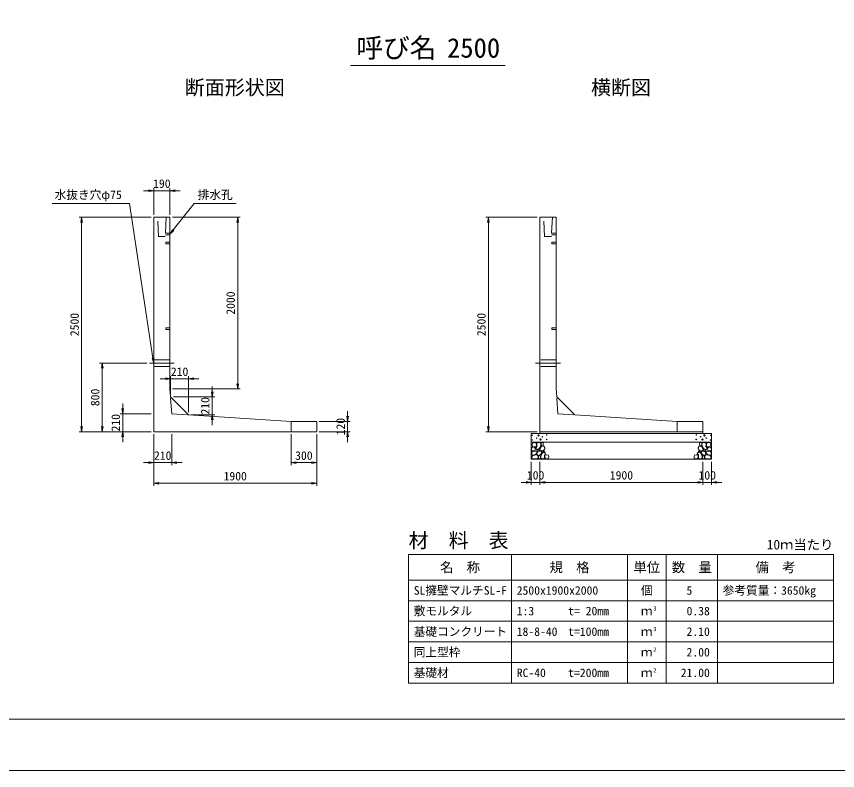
# Model space of a CAD drawing. Units: millimetres at full size, sheet at 1:30. Extents: x 87100 to 112330, y -109759 to -91939.
# Drawn here: x 97906 to 107474, y -109759 to -100967 of the extents above; entities that cross this region are included whole.
import ezdxf
from ezdxf.enums import TextEntityAlignment as Align

# ---------------------------------------------------------------- set-up
doc = ezdxf.new("R2010")
doc.units = ezdxf.units.MM
doc.header["$LTSCALE"] = 30
doc.linetypes.add('CHAIN', pattern=[18.5, 12, -1.5, 3.5, -1.5])
doc.linetypes.add('DASHED_SPACED', pattern=[12, 6, -6])
for name, color, linetype, lineweight in [('D-BMK', 2, 'CHAIN', 13), ('D-DCR-HCHn', 4, 'Continuous', 9), ('D-MTR-FRAM', 7, 'Continuous', 13), ('D-MTR-LINE', 7, 'Continuous', 13), ('D-STR-DIM', 7, 'Continuous', 9), ('D-STR-STRn', 1, 'Continuous', 13), ('D-STR-TXT', 7, 'Continuous', 9), ('D-TTL', 2, 'Continuous', 13), ('D-TTL-TXT', 7, 'Continuous', 13)]:
    doc.layers.add(name, color=color, linetype=linetype, lineweight=lineweight)
doc.layers.add('D-MTR', color=7, linetype='Continuous')
doc.layers.add('D-MTR-TXT', color=7, linetype='Continuous')
doc.styles.add('ＭＳ ゴシック', font='')
doc.styles.get('ＭＳ ゴシック').set_extended_font_data('MS Gothic')

# ---------------------------------------------------------------- blocks, each defined once
blk = doc.blocks.new('open_arrow')
at = {"color": 0, "linetype": 'Continuous', "lineweight": -2}
blk.add_lwpolyline([(7.5, 1.25), (0, 0), (7.5, -1.25)], dxfattribs=at)

msp = doc.modelspace()

# ---------------------------------------------------------------- linework, layer by layer
at = {"layer": 'D-BMK'}
for p, q in [((99455.11, -105008.73), (99745.11, -105008.73)), ((103955.11, -105008.73), (104245.11, -105008.73))]:
    msp.add_line(p, q, dxfattribs=at)
at = {"layer": 'D-DCR-HCHn'}
for points in [[(103912.39, -105994.92), (103905.46, -106015.72), (103914.7, -106029.59), (103937.82, -106031.9), (103953.6, -106025.13), (103947.06, -106008.79), (103951.69, -105999.54), (103942.44, -105990.3), (103928.57, -105985.67)], [(103956.31, -105937.13), (103935.51, -105932.51), (103917.01, -105941.76), (103914.7, -105962.56), (103919.33, -105978.74), (103942.44, -105985.67), (103958.62, -105985.67), (103965.55, -105974.12), (103965.55, -105948.69)], [(103974.8, -105934.82), (103967.87, -105955.62), (103970.18, -105978.74), (103954, -106004.17), (103974.8, -106015.72), (103997.91, -106004.17), (104011.78, -105985.67), (104016.41, -105955.62), (104011.78, -105939.44), (103997.91, -105932.51)], [(104014.09, -105990.3), (104002.54, -106018.03), (104011.78, -106029.59), (104039.52, -106029.59), (104051.08, -106024.97), (104062.64, -106008.79), (104062.64, -105994.92), (104051.08, -105976.43), (104037.21, -105974.12)], [(104018.72, -105939.44), (104018.72, -105967.18), (104030.27, -105974.12), (104041.83, -105967.18), (104044.14, -105951), (104041.83, -105937.13), (104025.65, -105932.51)], [(105896.13, -105990.3), (105907.68, -106018.03), (105898.44, -106029.59), (105870.7, -106029.59), (105859.14, -106024.97), (105847.58, -106008.79), (105847.58, -105994.92), (105859.14, -105976.43), (105873.01, -105974.12)], [(105891.5, -105939.44), (105891.5, -105967.18), (105879.95, -105974.12), (105868.39, -105967.18), (105866.08, -105951), (105868.39, -105937.13), (105884.57, -105932.51)], [(105935.42, -105934.82), (105942.35, -105955.62), (105940.04, -105978.74), (105956.22, -106004.17), (105935.42, -106015.72), (105912.31, -106004.17), (105898.44, -105985.67), (105893.81, -105955.62), (105898.44, -105939.44), (105912.31, -105932.51)], [(105953.91, -105937.13), (105974.71, -105932.51), (105993.21, -105941.76), (105995.52, -105962.56), (105990.9, -105978.74), (105967.78, -105985.67), (105951.6, -105985.67), (105944.67, -105974.12), (105944.67, -105948.69)], [(105997.83, -105994.92), (106004.76, -106015.72), (105995.52, -106029.59), (105972.4, -106031.9), (105956.62, -106025.13), (105963.16, -106008.79), (105958.53, -105999.54), (105967.78, -105990.3), (105981.65, -105985.67)], [(103956.27, -106071.72), (103973.39, -106046.04), (103971.25, -106039.62), (103947.7, -106033.19), (103926.3, -106035.33), (103911.32, -106048.18), (103909.18, -106063.16), (103911.32, -106078.14), (103928.44, -106082.42)], [(103964.83, -106125.22), (103979.81, -106118.8), (103984.09, -106097.4), (103975.53, -106082.42), (103960.55, -106078.14), (103941.28, -106080.28), (103919.88, -106088.84), (103909.18, -106101.68), (103909.18, -106116.66), (103915.6, -106125.22), (103941.28, -106123.08)], [(103979.42, -106015.72), (103967.87, -106024.97), (103972.49, -106031.9), (103988.67, -106031.9), (103995.6, -106029.59), (104000.23, -106020.35), (103993.29, -106013.41)], [(104016.19, -106071.72), (104026.89, -106046.04), (104018.33, -106035.33), (103992.65, -106035.33), (103981.95, -106039.62), (103971.25, -106054.6), (103971.25, -106067.44), (103981.95, -106084.56), (103994.79, -106086.7)], [(104011.91, -106118.8), (104011.91, -106093.12), (104001.21, -106086.7), (103990.51, -106093.12), (103988.37, -106108.1), (103990.51, -106120.94), (104005.49, -106125.22)], [(104052.58, -106123.08), (104059, -106103.82), (104056.86, -106082.42), (104071.84, -106058.88), (104052.58, -106048.18), (104031.17, -106058.88), (104018.33, -106076), (104014.05, -106103.82), (104018.33, -106118.8), (104031.17, -106125.22)], [(104048.3, -106048.18), (104059, -106039.62), (104054.72, -106033.19), (104039.73, -106033.19), (104033.31, -106035.33), (104029.03, -106043.9), (104035.45, -106050.32)], [(104069.7, -106120.94), (104088.96, -106125.22), (104106.08, -106116.66), (104108.22, -106097.4), (104103.94, -106082.42), (104082.54, -106076), (104067.56, -106076), (104061.14, -106086.7), (104061.14, -106110.24)], [(105840.52, -106120.94), (105821.26, -106125.22), (105804.14, -106116.66), (105802, -106097.4), (105806.28, -106082.42), (105827.68, -106076), (105842.66, -106076), (105849.08, -106086.7), (105849.08, -106110.24)], [(105857.64, -106123.08), (105851.22, -106103.82), (105853.36, -106082.42), (105838.38, -106058.88), (105857.64, -106048.18), (105879.05, -106058.88), (105891.89, -106076), (105896.17, -106103.82), (105891.89, -106118.8), (105879.05, -106125.22)], [(105861.92, -106048.18), (105851.22, -106039.62), (105855.5, -106033.19), (105870.49, -106033.19), (105876.91, -106035.33), (105881.19, -106043.9), (105874.77, -106050.32)], [(105894.03, -106071.72), (105883.33, -106046.04), (105891.89, -106035.33), (105917.57, -106035.33), (105928.27, -106039.62), (105938.97, -106054.6), (105938.97, -106067.44), (105928.27, -106084.56), (105915.43, -106086.7)], [(105898.31, -106118.8), (105898.31, -106093.12), (105909.01, -106086.7), (105919.71, -106093.12), (105921.85, -106108.1), (105919.71, -106120.94), (105904.73, -106125.22)], [(105930.8, -106015.72), (105942.35, -106024.97), (105937.73, -106031.9), (105921.55, -106031.9), (105914.62, -106029.59), (105909.99, -106020.35), (105916.93, -106013.41)], [(105945.39, -106125.22), (105930.41, -106118.8), (105926.13, -106097.4), (105934.69, -106082.42), (105949.67, -106078.14), (105968.94, -106080.28), (105990.34, -106088.84), (106001.04, -106101.68), (106001.04, -106116.66), (105994.62, -106125.22), (105968.94, -106123.08)], [(105953.96, -106071.72), (105936.83, -106046.04), (105938.97, -106039.62), (105962.52, -106033.19), (105983.92, -106035.33), (105998.9, -106048.18), (106001.04, -106063.16), (105998.9, -106078.14), (105981.78, -106082.42)]]:
    msp.add_lwpolyline(points, close=True, dxfattribs=at)
for centre, radius in [((103915.84, -105851.3), 3), ((103916.98, -105904.81), 3), ((103967.4, -105882.97), 3), ((103988.45, -105851.3), 7.5), ((104011.77, -105898.76), 7.5), ((104032.82, -105867.09), 3), ((104083.24, -105845.25), 3), ((104084.38, -105898.76), 3), ((105825.84, -105898.76), 3), ((105826.98, -105845.25), 3), ((105877.4, -105867.09), 3), ((105898.45, -105898.76), 7.5), ((105921.77, -105851.3), 7.5), ((105942.82, -105882.97), 3), ((105993.24, -105904.81), 3), ((105994.38, -105851.3), 3)]:
    msp.add_circle(centre, radius, dxfattribs=at)
at = {"layer": 'D-MTR-FRAM'}
for p, q in [((102475.11, -107238.73), (107425.11, -107238.73)), ((102475.11, -107238.73), (102475.11, -108738.73)), ((107425.11, -107238.73), (107425.11, -108738.73)), ((102475.11, -108738.73), (107425.11, -108738.73))]:
    msp.add_line(p, q, dxfattribs=at)
at = {"layer": 'D-MTR-LINE'}
for p, q in [((103675.11, -107238.73), (103675.11, -108738.73)), ((105025.11, -107238.73), (105025.11, -108738.73)), ((105475.11, -107238.73), (105475.11, -108738.73)), ((106075.11, -107238.73), (106075.11, -108738.73)), ((102475.11, -107538.73), (107425.11, -107538.73)), ((102475.11, -107778.73), (107425.11, -107778.73)), ((102475.11, -108018.73), (107425.11, -108018.73)), ((102475.11, -108258.73), (107425.11, -108258.73)), ((102475.11, -108498.73), (107425.11, -108498.73))]:
    msp.add_line(p, q, dxfattribs=at)
at = {"layer": 'D-STR-DIM'}
for p, q in [((99385.11, -102998.73), (99815.11, -102998.73)), ((99505.11, -103278.73), (99505.11, -102968.73)), ((99695.11, -103278.73), (99695.11, -102968.73)), ((99475.11, -103308.73), (98635.11, -103308.73)), ((98665.11, -105808.73), (98665.11, -103308.73)), ((99725.11, -103308.73), (100513.75, -103308.73)), ((100483.75, -105308.73), (100483.75, -103308.73)), ((103975.11, -103308.73), (103375.11, -103308.73)), ((103405.11, -105808.73), (103405.11, -103308.73)), ((99425.11, -105008.73), (98875.11, -105008.73)), ((98905.11, -105808.73), (98905.11, -105008.73)), ((99581.5, -105190.85), (100031.5, -105190.85)), ((99701.5, -105371.44), (99701.5, -105160.85)), ((99911.5, -105581.44), (99911.5, -105160.85)), ((99725.11, -105308.73), (100513.75, -105308.73)), ((100187.83, -105731.44), (100187.83, -105281.67)), ((99735, -105401.67), (100217.83, -105401.67)), ((99145.11, -105928.73), (99145.11, -105478.73)), ((99475.11, -105598.73), (99115.11, -105598.73)), ((99941.5, -105611.44), (100217.83, -105611.44)), ((101765.11, -105568.73), (101765.11, -105928.73)), ((101435.11, -105688.73), (101795.11, -105688.73)), ((99475.11, -105808.73), (98635.11, -105808.73)), ((99475.11, -105808.73), (98875.11, -105808.73)), ((99475.11, -105808.73), (99115.11, -105808.73)), ((101435.11, -105808.73), (101795.11, -105808.73)), ((103975.11, -105808.73), (103375.11, -105808.73)), ((99505.11, -105838.73), (99505.11, -106438.73)), ((99505.11, -105838.73), (99505.11, -106198.73)), ((99715.11, -105838.73), (99715.11, -106198.73)), ((101105.11, -105838.73), (101105.11, -106198.73)), ((101405.11, -105838.73), (101405.11, -106438.73)), ((101405.11, -105838.73), (101405.11, -106198.73)), ((99385.11, -106168.73), (99835.11, -106168.73)), ((101105.11, -106168.73), (101405.11, -106168.73)), ((103905.11, -106158.73), (103905.11, -106428.73)), ((104005.11, -106158.73), (104005.11, -106428.73)), ((104005.11, -106158.73), (104005.11, -106428.73)), ((105905.11, -106158.73), (105905.11, -106428.73)), ((105905.11, -106158.73), (105905.11, -106428.73)), ((106005.11, -106158.73), (106005.11, -106428.73)), ((101405.11, -106408.73), (99505.11, -106408.73)), ((104125.11, -106398.73), (103785.11, -106398.73)), ((104005.11, -106398.73), (105905.11, -106398.73)), ((105785.11, -106398.73), (106125.11, -106398.73))]:
    msp.add_line(p, q, dxfattribs=at)
for points in [[(99505.11, -105008.73), (99496.19, -104949.39), (99225.11, -103146.51)], [(99695.11, -103503.73), (99732.12, -103456.51), (99975.11, -103146.51)]]:
    msp.add_lwpolyline(points, dxfattribs=at)
at = {"layer": 'D-STR-STRn'}
for p, q in [((99505.11, -105808.73), (99505.11, -103308.73)), ((99505.11, -103308.73), (99695.11, -103308.73)), ((99695.11, -103308.73), (99695.11, -105308.73)), ((104005.11, -105808.73), (104005.11, -103308.73)), ((104005.11, -103308.73), (104195.11, -103308.73)), ((104195.11, -103308.73), (104195.11, -105308.73)), ((99695.11, -105308.73), (99701.5, -105401.44)), ((104195.11, -105308.73), (104201.5, -105401.44)), ((99701.5, -105401.44), (99911.5, -105611.44)), ((104201.5, -105401.44), (104411.5, -105611.44)), ((99911.5, -105611.44), (101105.11, -105688.73)), ((104411.5, -105611.44), (105605.11, -105688.73)), ((101105.11, -105688.73), (101405.11, -105688.73)), ((101105.11, -105808.73), (101105.11, -105688.73)), ((101405.11, -105808.73), (101405.11, -105688.73)), ((101405.11, -105708.73), (101405.11, -105808.73)), ((105605.11, -105688.73), (105905.11, -105688.73)), ((105605.11, -105808.73), (105605.11, -105688.73)), ((105905.11, -105808.73), (105905.11, -105688.73)), ((105905.11, -105708.73), (105905.11, -105808.73)), ((101405.11, -105808.73), (99505.11, -105808.73)), ((104005.11, -105808.73), (104005.11, -105828.73)), ((105905.11, -105808.73), (104005.11, -105808.73)), ((105905.11, -105808.73), (105905.11, -105828.73)), ((103905.11, -106128.73), (103905.11, -105828.73)), ((103905.11, -105828.73), (106005.11, -105828.73)), ((106005.11, -105828.73), (106005.11, -106128.73)), ((103905.11, -105928.73), (106005.11, -105928.73)), ((103905.11, -106128.73), (106005.11, -106128.73))]:
    msp.add_line(p, q, dxfattribs=at)
at = {"layer": 'D-STR-STRn', "linetype": 'DASHED_SPACED'}
for p, q in [((99560.11, -103533.73), (99550.11, -103308.73)), ((99650.11, -103308.73), (99640.11, -103533.73)), ((104060.11, -103533.73), (104050.11, -103308.73)), ((104150.11, -103308.73), (104140.11, -103533.73)), ((99641, -103513.73), (99695.11, -103513.73)), ((99641.89, -103493.73), (99695.11, -103493.73)), ((104141, -103513.73), (104195.11, -103513.73)), ((104141.89, -103493.73), (104195.11, -103493.73)), ((99640.11, -103533.73), (99560.11, -103533.73)), ((104140.11, -103533.73), (104060.11, -103533.73)), ((99695.11, -104971.23), (99505.11, -104971.23)), ((99695.11, -105046.23), (99505.11, -105046.23)), ((104195.11, -104971.23), (104005.11, -104971.23)), ((104195.11, -105046.23), (104005.11, -105046.23))]:
    msp.add_line(p, q, dxfattribs=at)
at = {"layer": 'D-STR-STRn', "color": 2, "linetype": 'DASHED_SPACED'}
for p, q in [((99715.11, -105598.73), (99701.5, -105401.44)), ((104215.11, -105598.73), (104201.5, -105401.44)), ((99715.11, -105598.73), (99911.5, -105611.44)), ((104215.11, -105598.73), (104411.5, -105611.44))]:
    msp.add_line(p, q, dxfattribs=at)
at = {"layer": 'D-STR-STRn', "linetype": 'DASHED_SPACED'}
for points in [[(99695.11, -103599.23), (99645.11, -103599.23), (99645.11, -103618.23), (99695.11, -103618.23)], [(104195.11, -103599.23), (104145.11, -103599.23), (104145.11, -103618.23), (104195.11, -103618.23)], [(99695.11, -104599.23), (99645.11, -104599.23), (99645.11, -104618.23), (99695.11, -104618.23)], [(104195.11, -104599.23), (104145.11, -104599.23), (104145.11, -104618.23), (104195.11, -104618.23)]]:
    msp.add_lwpolyline(points, dxfattribs=at)
at = {"layer": 'D-STR-TXT'}
for p, q in [((99225.11, -103146.51), (98322.93, -103146.51)), ((99975.11, -103146.51), (100467.29, -103146.51))]:
    msp.add_line(p, q, dxfattribs=at)
at = {"layer": 'D-TTL'}
for points in [[(87100.11, -109758.73), (112330.11, -109758.73), (112330.11, -91938.73), (87100.11, -91938.73)], [(87700.11, -109158.73), (111730.11, -109158.73), (111730.11, -92538.73), (87700.11, -92538.73)]]:
    msp.add_lwpolyline(points, close=True, dxfattribs=at)
at = {"layer": 'D-TTL-TXT'}
msp.add_line((101800.11, -101538.73), (103600.11, -101538.73), dxfattribs=at)

# ---------------------------------------------------------------- block references
at = {"layer": 'D-STR-DIM', "xscale": 8, "yscale": 8}
for p, rotation in [((99505.11, -102998.73), 180), ((98665.11, -103308.73), 270), ((100483.75, -103308.73), 270), ((103405.11, -103308.73), 270), ((99695.11, -103503.73), 51.9), ((99505.11, -105008.73), 98.6), ((98905.11, -105008.73), 270), ((99701.5, -105190.85), 180), ((100187.83, -105401.67), 90), ((100483.75, -105308.73), 90), ((99145.11, -105598.73), 90), ((100187.83, -105611.44), 270), ((101765.11, -105688.73), 90), ((98665.11, -105808.73), 90), ((98905.11, -105808.73), 90), ((99145.11, -105808.73), 270), ((101765.11, -105808.73), 270), ((103405.11, -105808.73), 90), ((99505.11, -106168.73), 180), ((101405.11, -106168.73), 180), ((103905.11, -106398.73), 180), ((105905.11, -106398.73), 180), ((105905.11, -106398.73), 180), ((101405.11, -106408.73), 180)]:
    msp.add_blockref('open_arrow', p, dxfattribs=dict(at, rotation=rotation))
for p in [(99695.11, -102998.73), (99911.5, -105190.85), (99715.11, -106168.73), (101105.11, -106168.73), (104005.11, -106398.73), (104005.11, -106398.73), (106005.11, -106398.73), (99505.11, -106408.73)]:
    msp.add_blockref('open_arrow', p, dxfattribs=at)

# ---------------------------------------------------------------- texts
at = {"layer": 'D-MTR', "style": 'ＭＳ ゴシック'}
msp.add_text('材\u3000料\u3000表', height=170.9, dxfattribs=at).set_placement((102475.11, -107211.5), align=Align.BOTTOM_LEFT)
msp.add_text('10ｍ当たり', height=113.9, dxfattribs=at).set_placement((107425.11, -107215.58), align=Align.BOTTOM_RIGHT)
at = {"layer": 'D-MTR-TXT', "style": 'ＭＳ ゴシック'}
for s, height, p in [('名\u3000称', 113.9, (103075.11, -107388.73)), ('規\u3000格', 113.9, (104350.11, -107388.73)), ('単位', 113.9, (105250.11, -107388.73)), ('数\u3000量', 113.9, (105775.11, -107388.73)), ('備\u3000考', 113.9, (106750.11, -107388.73)), ('個', 99.69, (105250.11, -107658.73)), ('ｍ', 99.69, (105250.11, -107898.73)), ('ｍ', 99.69, (105250.11, -108138.73)), ('ｍ', 99.69, (105250.11, -108378.73)), ('ｍ', 99.69, (105250.11, -108618.73))]:
    msp.add_text(s, height=height, dxfattribs=at).set_placement(p, align=Align.MIDDLE_CENTER)
for s, p in [('SL擁壁マルチSL-F', (102535.11, -107658.73)), ('2500x1900x2000', (103735.11, -107658.73)), ('参考質量：3650kg', (106135.11, -107658.73)), ('敷モルタル', (102535.11, -107898.73)), ('1:3', (103735.11, -107898.73)), ('t= 20mm', (104335.11, -107898.73)), ('基礎コンクリート', (102535.11, -108138.73)), ('18-8-40', (103735.11, -108138.73)), ('t=100mm', (104335.11, -108138.73)), ('同上型枠', (102535.11, -108378.73)), ('基礎材', (102535.11, -108618.73)), ('RC-40', (103735.11, -108618.73)), ('t=200mm', (104335.11, -108618.73))]:
    msp.add_text(s, height=99.69, dxfattribs=at).set_placement(p, align=Align.MIDDLE_LEFT)
for s, p in [('5', (105780.44, -107658.73)), ('0.38', (105985.11, -107898.73)), ('2.10', (105985.11, -108138.73)), ('2.00', (105985.11, -108378.73)), ('21.00', (105985.11, -108618.73))]:
    msp.add_text(s, height=99.69, dxfattribs=at).set_placement(p, align=Align.MIDDLE_RIGHT)
for s, p in [('3', (105325.11, -107908.29)), ('3', (105325.11, -108148.29)), ('2', (105325.11, -108388.29)), ('2', (105325.11, -108628.29))]:
    msp.add_text(s, height=49.84, dxfattribs=at).set_placement(p, align=Align.BOTTOM_LEFT)
at = {"layer": 'D-STR-DIM', "style": 'ＭＳ ゴシック'}
for s, p in [('190', (99600.11, -102916.23)), ('210', (99806.5, -105108.35)), ('210', (99610.11, -106086.23)), ('300', (101255.11, -106086.23)), ('1900', (100455.11, -106326.23)), ('100', (103955.11, -106316.23)), ('1900', (104955.11, -106316.23)), ('100', (105955.11, -106316.23))]:
    msp.add_text(s, height=99.69, dxfattribs=at).set_placement(p, align=Align.MIDDLE_CENTER)
for s, p in [('2000', (100401.25, -104308.73)), ('2500', (98582.61, -104558.73)), ('2500', (103322.61, -104558.73)), ('800', (98822.61, -105408.73)), ('210', (100105.33, -105506.56)), ('210', (99062.61, -105703.73)), ('120', (101682.61, -105748.73))]:
    msp.add_text(s, height=99.69, rotation=90, dxfattribs=at).set_placement(p, align=Align.MIDDLE_CENTER)
at = {"layer": 'D-STR-TXT', "style": 'ＭＳ ゴシック'}
for s, p in [('水抜き穴φ75', (98350.83, -103125.63)), ('排水孔', (100017.91, -103125.63))]:
    msp.add_text(s, height=99.69, dxfattribs=at).set_placement(p, align=Align.BOTTOM_LEFT)
at = {"layer": 'D-TTL-TXT', "style": 'ＭＳ ゴシック'}
for s, height, p in [('呼び名', 227.9, (102332.61, -101516.23)), ('2500', 227.9, (103232.61, -101516.23)), ('断面形状図', 170.9, (100450.11, -101931.5)), ('横断図', 170.9, (104950.11, -101931.5))]:
    msp.add_text(s, height=height, dxfattribs=at).set_placement(p, align=Align.BOTTOM_CENTER)

doc.saveas('drawing.dxf')
